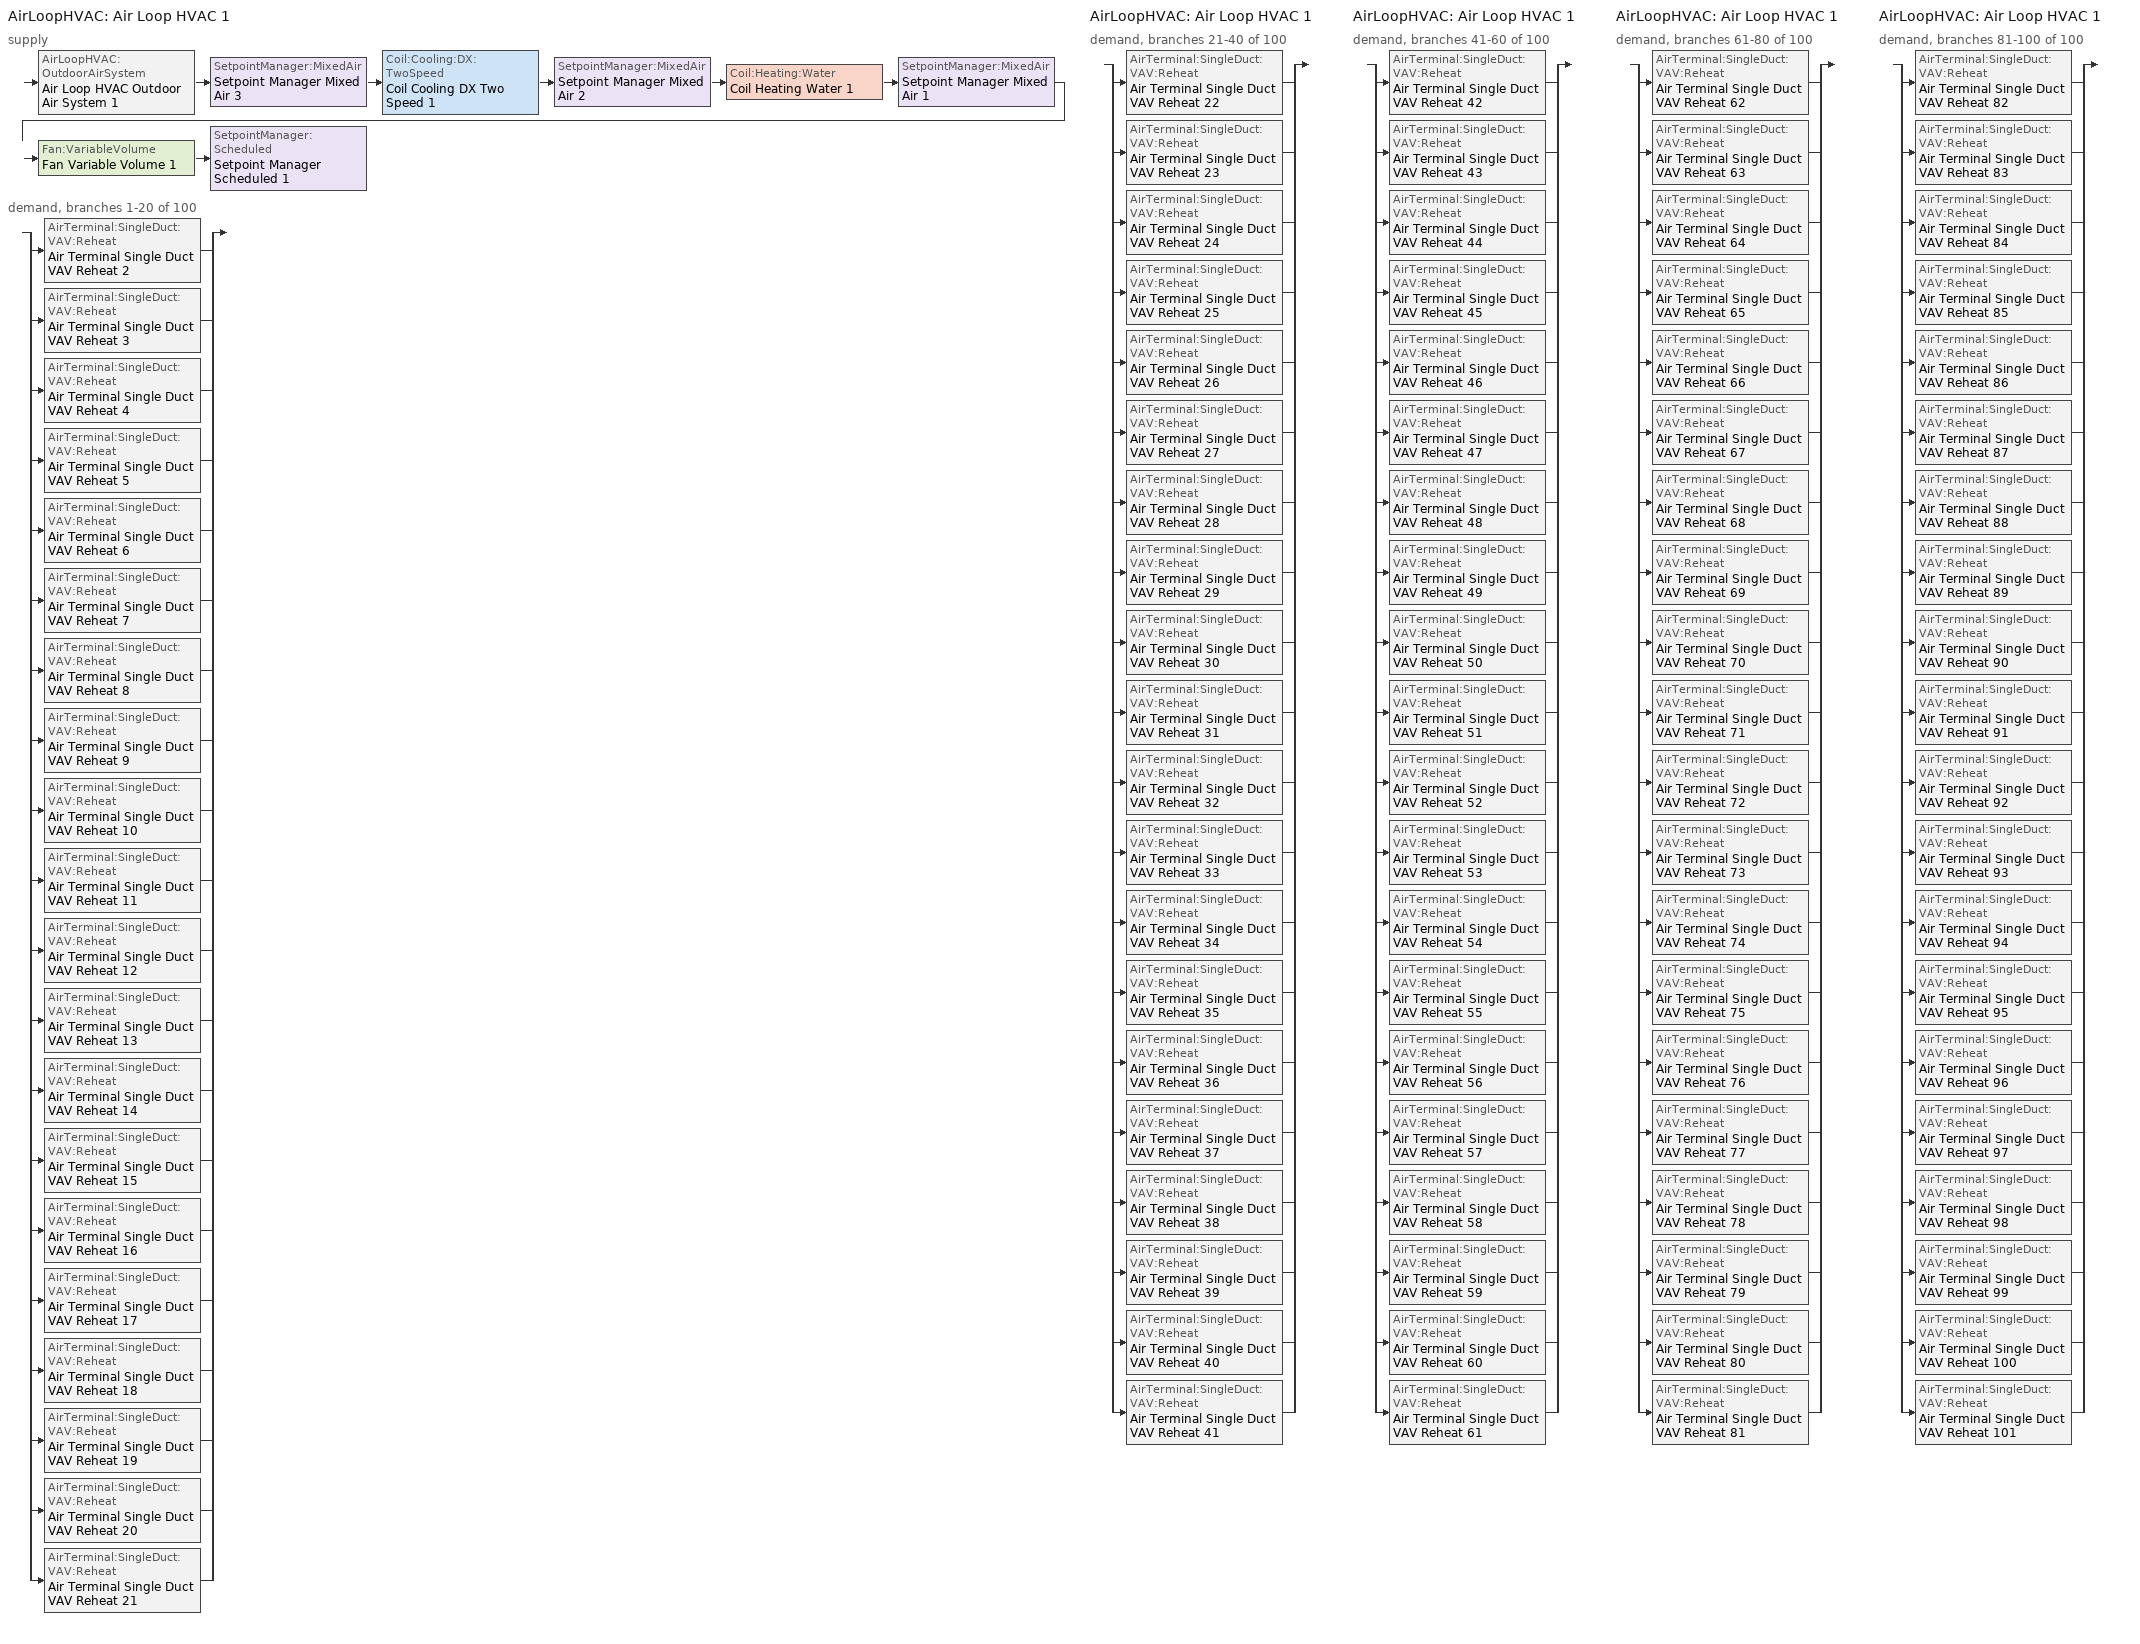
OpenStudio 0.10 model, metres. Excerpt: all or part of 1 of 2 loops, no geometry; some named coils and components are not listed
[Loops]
AirLoopHVAC 'Air Loop HVAC 1'
 supply: AirLoopHVAC:OutdoorAirSystem 'Air Loop HVAC Outdoor Air System 1' > SetpointManager:MixedAir 'Setpoint Manager Mixed Air 3' > Coil:Cooling:DX:TwoSpeed 'Coil Cooling DX Two Speed 1' > SetpointManager:MixedAir 'Setpoint Manager Mixed Air 2' > Coil:Heating:Water 'Coil Heating Water 1' > SetpointManager:MixedAir 'Setpoint Manager Mixed Air 1' > Fan:VariableVolume 'Fan Variable Volume 1' > SetpointManager:Scheduled 'Setpoint Manager Scheduled 1'
 demand, branches 1-20 of 100: split
  | AirTerminal:SingleDuct:VAV:Reheat 'Air Terminal Single Duct VAV Reheat 2'
  | AirTerminal:SingleDuct:VAV:Reheat 'Air Terminal Single Duct VAV Reheat 3'
  | AirTerminal:SingleDuct:VAV:Reheat 'Air Terminal Single Duct VAV Reheat 4'
  | AirTerminal:SingleDuct:VAV:Reheat 'Air Terminal Single Duct VAV Reheat 5'
  | AirTerminal:SingleDuct:VAV:Reheat 'Air Terminal Single Duct VAV Reheat 6'
  | AirTerminal:SingleDuct:VAV:Reheat 'Air Terminal Single Duct VAV Reheat 7'
  | AirTerminal:SingleDuct:VAV:Reheat 'Air Terminal Single Duct VAV Reheat 8'
  | AirTerminal:SingleDuct:VAV:Reheat 'Air Terminal Single Duct VAV Reheat 9'
  | AirTerminal:SingleDuct:VAV:Reheat 'Air Terminal Single Duct VAV Reheat 10'
  | AirTerminal:SingleDuct:VAV:Reheat 'Air Terminal Single Duct VAV Reheat 11'
  | AirTerminal:SingleDuct:VAV:Reheat 'Air Terminal Single Duct VAV Reheat 12'
  | AirTerminal:SingleDuct:VAV:Reheat 'Air Terminal Single Duct VAV Reheat 13'
  | AirTerminal:SingleDuct:VAV:Reheat 'Air Terminal Single Duct VAV Reheat 14'
  | AirTerminal:SingleDuct:VAV:Reheat 'Air Terminal Single Duct VAV Reheat 15'
  | AirTerminal:SingleDuct:VAV:Reheat 'Air Terminal Single Duct VAV Reheat 16'
  | AirTerminal:SingleDuct:VAV:Reheat 'Air Terminal Single Duct VAV Reheat 17'
  | AirTerminal:SingleDuct:VAV:Reheat 'Air Terminal Single Duct VAV Reheat 18'
  | AirTerminal:SingleDuct:VAV:Reheat 'Air Terminal Single Duct VAV Reheat 19'
  | AirTerminal:SingleDuct:VAV:Reheat 'Air Terminal Single Duct VAV Reheat 20'
  | AirTerminal:SingleDuct:VAV:Reheat 'Air Terminal Single Duct VAV Reheat 21'
AirLoopHVAC 'Air Loop HVAC 1'
 demand, branches 21-40 of 100: split
  | AirTerminal:SingleDuct:VAV:Reheat 'Air Terminal Single Duct VAV Reheat 22'
  | AirTerminal:SingleDuct:VAV:Reheat 'Air Terminal Single Duct VAV Reheat 23'
  | AirTerminal:SingleDuct:VAV:Reheat 'Air Terminal Single Duct VAV Reheat 24'
  | AirTerminal:SingleDuct:VAV:Reheat 'Air Terminal Single Duct VAV Reheat 25'
  | AirTerminal:SingleDuct:VAV:Reheat 'Air Terminal Single Duct VAV Reheat 26'
  | AirTerminal:SingleDuct:VAV:Reheat 'Air Terminal Single Duct VAV Reheat 27'
  | AirTerminal:SingleDuct:VAV:Reheat 'Air Terminal Single Duct VAV Reheat 28'
  | AirTerminal:SingleDuct:VAV:Reheat 'Air Terminal Single Duct VAV Reheat 29'
  | AirTerminal:SingleDuct:VAV:Reheat 'Air Terminal Single Duct VAV Reheat 30'
  | AirTerminal:SingleDuct:VAV:Reheat 'Air Terminal Single Duct VAV Reheat 31'
  | AirTerminal:SingleDuct:VAV:Reheat 'Air Terminal Single Duct VAV Reheat 32'
  | AirTerminal:SingleDuct:VAV:Reheat 'Air Terminal Single Duct VAV Reheat 33'
  | AirTerminal:SingleDuct:VAV:Reheat 'Air Terminal Single Duct VAV Reheat 34'
  | AirTerminal:SingleDuct:VAV:Reheat 'Air Terminal Single Duct VAV Reheat 35'
  | AirTerminal:SingleDuct:VAV:Reheat 'Air Terminal Single Duct VAV Reheat 36'
  | AirTerminal:SingleDuct:VAV:Reheat 'Air Terminal Single Duct VAV Reheat 37'
  | AirTerminal:SingleDuct:VAV:Reheat 'Air Terminal Single Duct VAV Reheat 38'
  | AirTerminal:SingleDuct:VAV:Reheat 'Air Terminal Single Duct VAV Reheat 39'
  | AirTerminal:SingleDuct:VAV:Reheat 'Air Terminal Single Duct VAV Reheat 40'
  | AirTerminal:SingleDuct:VAV:Reheat 'Air Terminal Single Duct VAV Reheat 41'
AirLoopHVAC 'Air Loop HVAC 1'
 demand, branches 41-60 of 100: split
  | AirTerminal:SingleDuct:VAV:Reheat 'Air Terminal Single Duct VAV Reheat 42'
  | AirTerminal:SingleDuct:VAV:Reheat 'Air Terminal Single Duct VAV Reheat 43'
  | AirTerminal:SingleDuct:VAV:Reheat 'Air Terminal Single Duct VAV Reheat 44'
  | AirTerminal:SingleDuct:VAV:Reheat 'Air Terminal Single Duct VAV Reheat 45'
  | AirTerminal:SingleDuct:VAV:Reheat 'Air Terminal Single Duct VAV Reheat 46'
  | AirTerminal:SingleDuct:VAV:Reheat 'Air Terminal Single Duct VAV Reheat 47'
  | AirTerminal:SingleDuct:VAV:Reheat 'Air Terminal Single Duct VAV Reheat 48'
  | AirTerminal:SingleDuct:VAV:Reheat 'Air Terminal Single Duct VAV Reheat 49'
  | AirTerminal:SingleDuct:VAV:Reheat 'Air Terminal Single Duct VAV Reheat 50'
  | AirTerminal:SingleDuct:VAV:Reheat 'Air Terminal Single Duct VAV Reheat 51'
  | AirTerminal:SingleDuct:VAV:Reheat 'Air Terminal Single Duct VAV Reheat 52'
  | AirTerminal:SingleDuct:VAV:Reheat 'Air Terminal Single Duct VAV Reheat 53'
  | AirTerminal:SingleDuct:VAV:Reheat 'Air Terminal Single Duct VAV Reheat 54'
  | AirTerminal:SingleDuct:VAV:Reheat 'Air Terminal Single Duct VAV Reheat 55'
  | AirTerminal:SingleDuct:VAV:Reheat 'Air Terminal Single Duct VAV Reheat 56'
  | AirTerminal:SingleDuct:VAV:Reheat 'Air Terminal Single Duct VAV Reheat 57'
  | AirTerminal:SingleDuct:VAV:Reheat 'Air Terminal Single Duct VAV Reheat 58'
  | AirTerminal:SingleDuct:VAV:Reheat 'Air Terminal Single Duct VAV Reheat 59'
  | AirTerminal:SingleDuct:VAV:Reheat 'Air Terminal Single Duct VAV Reheat 60'
  | AirTerminal:SingleDuct:VAV:Reheat 'Air Terminal Single Duct VAV Reheat 61'
AirLoopHVAC 'Air Loop HVAC 1'
 demand, branches 61-80 of 100: split
  | AirTerminal:SingleDuct:VAV:Reheat 'Air Terminal Single Duct VAV Reheat 62'
  | AirTerminal:SingleDuct:VAV:Reheat 'Air Terminal Single Duct VAV Reheat 63'
  | AirTerminal:SingleDuct:VAV:Reheat 'Air Terminal Single Duct VAV Reheat 64'
  | AirTerminal:SingleDuct:VAV:Reheat 'Air Terminal Single Duct VAV Reheat 65'
  | AirTerminal:SingleDuct:VAV:Reheat 'Air Terminal Single Duct VAV Reheat 66'
  | AirTerminal:SingleDuct:VAV:Reheat 'Air Terminal Single Duct VAV Reheat 67'
  | AirTerminal:SingleDuct:VAV:Reheat 'Air Terminal Single Duct VAV Reheat 68'
  | AirTerminal:SingleDuct:VAV:Reheat 'Air Terminal Single Duct VAV Reheat 69'
  | AirTerminal:SingleDuct:VAV:Reheat 'Air Terminal Single Duct VAV Reheat 70'
  | AirTerminal:SingleDuct:VAV:Reheat 'Air Terminal Single Duct VAV Reheat 71'
  | AirTerminal:SingleDuct:VAV:Reheat 'Air Terminal Single Duct VAV Reheat 72'
  | AirTerminal:SingleDuct:VAV:Reheat 'Air Terminal Single Duct VAV Reheat 73'
  | AirTerminal:SingleDuct:VAV:Reheat 'Air Terminal Single Duct VAV Reheat 74'
  | AirTerminal:SingleDuct:VAV:Reheat 'Air Terminal Single Duct VAV Reheat 75'
  | AirTerminal:SingleDuct:VAV:Reheat 'Air Terminal Single Duct VAV Reheat 76'
  | AirTerminal:SingleDuct:VAV:Reheat 'Air Terminal Single Duct VAV Reheat 77'
  | AirTerminal:SingleDuct:VAV:Reheat 'Air Terminal Single Duct VAV Reheat 78'
  | AirTerminal:SingleDuct:VAV:Reheat 'Air Terminal Single Duct VAV Reheat 79'
  | AirTerminal:SingleDuct:VAV:Reheat 'Air Terminal Single Duct VAV Reheat 80'
  | AirTerminal:SingleDuct:VAV:Reheat 'Air Terminal Single Duct VAV Reheat 81'
AirLoopHVAC 'Air Loop HVAC 1'
 demand, branches 81-100 of 100: split
  | AirTerminal:SingleDuct:VAV:Reheat 'Air Terminal Single Duct VAV Reheat 82'
  | AirTerminal:SingleDuct:VAV:Reheat 'Air Terminal Single Duct VAV Reheat 83'
  | AirTerminal:SingleDuct:VAV:Reheat 'Air Terminal Single Duct VAV Reheat 84'
  | AirTerminal:SingleDuct:VAV:Reheat 'Air Terminal Single Duct VAV Reheat 85'
  | AirTerminal:SingleDuct:VAV:Reheat 'Air Terminal Single Duct VAV Reheat 86'
  | AirTerminal:SingleDuct:VAV:Reheat 'Air Terminal Single Duct VAV Reheat 87'
  | AirTerminal:SingleDuct:VAV:Reheat 'Air Terminal Single Duct VAV Reheat 88'
  | AirTerminal:SingleDuct:VAV:Reheat 'Air Terminal Single Duct VAV Reheat 89'
  | AirTerminal:SingleDuct:VAV:Reheat 'Air Terminal Single Duct VAV Reheat 90'
  | AirTerminal:SingleDuct:VAV:Reheat 'Air Terminal Single Duct VAV Reheat 91'
  | AirTerminal:SingleDuct:VAV:Reheat 'Air Terminal Single Duct VAV Reheat 92'
  | AirTerminal:SingleDuct:VAV:Reheat 'Air Terminal Single Duct VAV Reheat 93'
  | AirTerminal:SingleDuct:VAV:Reheat 'Air Terminal Single Duct VAV Reheat 94'
  | AirTerminal:SingleDuct:VAV:Reheat 'Air Terminal Single Duct VAV Reheat 95'
  | AirTerminal:SingleDuct:VAV:Reheat 'Air Terminal Single Duct VAV Reheat 96'
  | AirTerminal:SingleDuct:VAV:Reheat 'Air Terminal Single Duct VAV Reheat 97'
  | AirTerminal:SingleDuct:VAV:Reheat 'Air Terminal Single Duct VAV Reheat 98'
  | AirTerminal:SingleDuct:VAV:Reheat 'Air Terminal Single Duct VAV Reheat 99'
  | AirTerminal:SingleDuct:VAV:Reheat 'Air Terminal Single Duct VAV Reheat 100'
  | AirTerminal:SingleDuct:VAV:Reheat 'Air Terminal Single Duct VAV Reheat 101'
[Sizing:Zone] Zone Cooling Design Supply Air Temperature {C}=14; Zone Heating Design Supply Air Temperature {C}=40; Zone Cooling Design Supply Air Humidity Ratio {kg-H2O/kg-air}=0.0085; Zone Heating Design Supply Air Humidity Ratio {kg-H2O/kg-air}=0.008; Cooling Design Air Flow Method=DesignDay; Heating Design Air Flow Method=DesignDay
Thermal Zone 1; Thermal Zone 2; Thermal Zone 3; Thermal Zone 4; Thermal Zone 5; Thermal Zone 6; Thermal Zone 7; Thermal Zone 8; Thermal Zone 9; Thermal Zone 10; Thermal Zone 11; Thermal Zone 12; Thermal Zone 13; Thermal Zone 14; Thermal Zone 15; Thermal Zone 16; Thermal Zone 17; Thermal Zone 18; Thermal Zone 19; Thermal Zone 20; Thermal Zone 21; Thermal Zone 22; Thermal Zone 23; Thermal Zone 24; Thermal Zone 25; Thermal Zone 26; Thermal Zone 27; Thermal Zone 28; Thermal Zone 29; Thermal Zone 30; Thermal Zone 31; Thermal Zone 32; Thermal Zone 33; Thermal Zone 34; Thermal Zone 35; Thermal Zone 36; Thermal Zone 37; Thermal Zone 38; Thermal Zone 39; Thermal Zone 40; Thermal Zone 41; Thermal Zone 42; Thermal Zone 43; Thermal Zone 44; Thermal Zone 45; Thermal Zone 46; Thermal Zone 47; Thermal Zone 48; Thermal Zone 49; Thermal Zone 50; Thermal Zone 51; Thermal Zone 52; Thermal Zone 53; Thermal Zone 54; Thermal Zone 55; Thermal Zone 56; Thermal Zone 57; Thermal Zone 58; Thermal Zone 59; Thermal Zone 60; Thermal Zone 61; Thermal Zone 62; Thermal Zone 63; Thermal Zone 64; Thermal Zone 65; Thermal Zone 66; Thermal Zone 67; Thermal Zone 68; Thermal Zone 69; Thermal Zone 70; Thermal Zone 71; Thermal Zone 72; Thermal Zone 73; Thermal Zone 74; Thermal Zone 75; Thermal Zone 76; Thermal Zone 77; Thermal Zone 78; Thermal Zone 79; Thermal Zone 80; Thermal Zone 81; Thermal Zone 82; Thermal Zone 83; Thermal Zone 84; Thermal Zone 85; Thermal Zone 86; Thermal Zone 87; Thermal Zone 88; Thermal Zone 89; Thermal Zone 90; Thermal Zone 91; Thermal Zone 92; Thermal Zone 93; Thermal Zone 94; Thermal Zone 95; Thermal Zone 96; Thermal Zone 97; Thermal Zone 98; Thermal Zone 99; Thermal Zone 100
[Zone equipment]
Thermal Zone 1: Air Terminal Single Duct VAV Reheat 34
Thermal Zone 2: Air Terminal Single Duct VAV Reheat 65
Thermal Zone 3: Air Terminal Single Duct VAV Reheat 71
Thermal Zone 4: Air Terminal Single Duct VAV Reheat 12
Thermal Zone 5: Air Terminal Single Duct VAV Reheat 9
Thermal Zone 6: Air Terminal Single Duct VAV Reheat 10
Thermal Zone 7: Air Terminal Single Duct VAV Reheat 87
Thermal Zone 8: Air Terminal Single Duct VAV Reheat 37
Thermal Zone 9: Air Terminal Single Duct VAV Reheat 82
Thermal Zone 10: Air Terminal Single Duct VAV Reheat 7
Thermal Zone 11: Air Terminal Single Duct VAV Reheat 77
Thermal Zone 12: Air Terminal Single Duct VAV Reheat 19
Thermal Zone 13: Air Terminal Single Duct VAV Reheat 30
Thermal Zone 14: Air Terminal Single Duct VAV Reheat 75
Thermal Zone 15: Air Terminal Single Duct VAV Reheat 14
Thermal Zone 16: Air Terminal Single Duct VAV Reheat 44
Thermal Zone 17: Air Terminal Single Duct VAV Reheat 17
Thermal Zone 18: Air Terminal Single Duct VAV Reheat 81
Thermal Zone 19: Air Terminal Single Duct VAV Reheat 11
Thermal Zone 20: Air Terminal Single Duct VAV Reheat 90
Thermal Zone 21: Air Terminal Single Duct VAV Reheat 31
Thermal Zone 22: Air Terminal Single Duct VAV Reheat 23
Thermal Zone 23: Air Terminal Single Duct VAV Reheat 92
Thermal Zone 24: Air Terminal Single Duct VAV Reheat 76
Thermal Zone 25: Air Terminal Single Duct VAV Reheat 5
Thermal Zone 26: Air Terminal Single Duct VAV Reheat 58
Thermal Zone 27: Air Terminal Single Duct VAV Reheat 63
Thermal Zone 28: Air Terminal Single Duct VAV Reheat 46
Thermal Zone 29: Air Terminal Single Duct VAV Reheat 54
Thermal Zone 30: Air Terminal Single Duct VAV Reheat 16
Thermal Zone 31: Air Terminal Single Duct VAV Reheat 13
Thermal Zone 32: Air Terminal Single Duct VAV Reheat 25
Thermal Zone 33: Air Terminal Single Duct VAV Reheat 33
Thermal Zone 34: Air Terminal Single Duct VAV Reheat 50
Thermal Zone 35: Air Terminal Single Duct VAV Reheat 20
Thermal Zone 36: Air Terminal Single Duct VAV Reheat 4
Thermal Zone 37: Air Terminal Single Duct VAV Reheat 32
Thermal Zone 38: Air Terminal Single Duct VAV Reheat 97
Thermal Zone 39: Air Terminal Single Duct VAV Reheat 93
Thermal Zone 40: Air Terminal Single Duct VAV Reheat 27
Thermal Zone 41: Air Terminal Single Duct VAV Reheat 3
Thermal Zone 42: Air Terminal Single Duct VAV Reheat 48
Thermal Zone 43: Air Terminal Single Duct VAV Reheat 64
Thermal Zone 44: Air Terminal Single Duct VAV Reheat 94
Thermal Zone 45: Air Terminal Single Duct VAV Reheat 28
Thermal Zone 46: Air Terminal Single Duct VAV Reheat 47
Thermal Zone 47: Air Terminal Single Duct VAV Reheat 43
Thermal Zone 48: Air Terminal Single Duct VAV Reheat 49
Thermal Zone 49: Air Terminal Single Duct VAV Reheat 83
Thermal Zone 50: Air Terminal Single Duct VAV Reheat 41
Thermal Zone 51: Air Terminal Single Duct VAV Reheat 22
Thermal Zone 52: Air Terminal Single Duct VAV Reheat 73
Thermal Zone 53: Air Terminal Single Duct VAV Reheat 79
Thermal Zone 54: Air Terminal Single Duct VAV Reheat 15
Thermal Zone 55: Air Terminal Single Duct VAV Reheat 69
Thermal Zone 56: Air Terminal Single Duct VAV Reheat 51
Thermal Zone 57: Air Terminal Single Duct VAV Reheat 8
Thermal Zone 58: Air Terminal Single Duct VAV Reheat 101
Thermal Zone 59: Air Terminal Single Duct VAV Reheat 86
Thermal Zone 60: Air Terminal Single Duct VAV Reheat 18
Thermal Zone 61: Air Terminal Single Duct VAV Reheat 70
Thermal Zone 62: Air Terminal Single Duct VAV Reheat 60
Thermal Zone 63: Air Terminal Single Duct VAV Reheat 57
Thermal Zone 64: Air Terminal Single Duct VAV Reheat 72
Thermal Zone 65: Air Terminal Single Duct VAV Reheat 96
Thermal Zone 66: Air Terminal Single Duct VAV Reheat 62
Thermal Zone 67: Air Terminal Single Duct VAV Reheat 74
Thermal Zone 68: Air Terminal Single Duct VAV Reheat 66
Thermal Zone 69: Air Terminal Single Duct VAV Reheat 35
Thermal Zone 70: Air Terminal Single Duct VAV Reheat 42
Thermal Zone 71: Air Terminal Single Duct VAV Reheat 88
Thermal Zone 72: Air Terminal Single Duct VAV Reheat 56
Thermal Zone 73: Air Terminal Single Duct VAV Reheat 99
Thermal Zone 74: Air Terminal Single Duct VAV Reheat 21
Thermal Zone 75: Air Terminal Single Duct VAV Reheat 6
Thermal Zone 76: Air Terminal Single Duct VAV Reheat 39
Thermal Zone 77: Air Terminal Single Duct VAV Reheat 45
Thermal Zone 78: Air Terminal Single Duct VAV Reheat 68
Thermal Zone 79: Air Terminal Single Duct VAV Reheat 85
Thermal Zone 80: Air Terminal Single Duct VAV Reheat 91
Thermal Zone 81: Air Terminal Single Duct VAV Reheat 52
Thermal Zone 82: Air Terminal Single Duct VAV Reheat 61
Thermal Zone 83: Air Terminal Single Duct VAV Reheat 24
Thermal Zone 84: Air Terminal Single Duct VAV Reheat 55
Thermal Zone 85: Air Terminal Single Duct VAV Reheat 78
Thermal Zone 86: Air Terminal Single Duct VAV Reheat 38
Thermal Zone 87: Air Terminal Single Duct VAV Reheat 53
Thermal Zone 88: Air Terminal Single Duct VAV Reheat 36
Thermal Zone 89: Air Terminal Single Duct VAV Reheat 26
Thermal Zone 90: Air Terminal Single Duct VAV Reheat 67
Thermal Zone 91: Air Terminal Single Duct VAV Reheat 2
Thermal Zone 92: Air Terminal Single Duct VAV Reheat 98
Thermal Zone 93: Air Terminal Single Duct VAV Reheat 89
Thermal Zone 94: Air Terminal Single Duct VAV Reheat 59
Thermal Zone 95: Air Terminal Single Duct VAV Reheat 29
Thermal Zone 96: Air Terminal Single Duct VAV Reheat 80
Thermal Zone 97: Air Terminal Single Duct VAV Reheat 95
Thermal Zone 98: Air Terminal Single Duct VAV Reheat 40
Thermal Zone 99: Air Terminal Single Duct VAV Reheat 100
Thermal Zone 100: Air Terminal Single Duct VAV Reheat 84
[AirLoopHVAC]
Air Loop HVAC 1: Design Supply Air Flow Rate {m3/s}=AutoSize
[Sizing:System]
Air Loop HVAC 1: Type of Load to Size On=Sensible; Design Outdoor Air Flow Rate {m3/s}=Autosize; Minimum System Air Flow Ratio=0.3; Preheat Design Temperature {C}=7; Preheat Design Humidity Ratio {kg-H2O/kg-Air}=0.008; Precool Design Temperature {C}=12.8; Precool Design Humidity Ratio {kg-H2O/kg-Air}=0.008; Central Cooling Design Supply Air Temperature {C}=12.8; Central Heating Design Supply Air Temperature {C}=12.8; Sizing Option=NonCoincident; 100% Outdoor Air in Cooling=Yes; 100% Outdoor Air in Heating=Yes; Central Cooling Design Supply Air Humidity Ratio {kg-H2O/kg-Air}=0.0085; Central Heating Design Supply Air Humidity Ratio {kg-H2O/kg-Air}=0.008; Cooling Design Air Flow Method=DesignDay; Cooling Design Air Flow Rate {m3/s}=0; Heating Design Air Flow Method=DesignDay; Heating Design Air Flow Rate {m3/s}=0; System Outdoor Air Method=ZoneSum
[Fan:VariableVolume]
Fan Variable Volume 1: Availability Schedule=Always_On; Fan Efficiency=0.5; Pressure Rise {Pa}=500; Maximum Flow Rate {m3/s}=Autosize; Fan Power Minimum Flow Rate Input Method=FixedFlowRate; Fan Power Minimum Flow Fraction=0; Fan Power Minimum Air Flow Rate {m3/s}=0; Motor Efficiency=0.93; Motor In Airstream Fraction=1; Fan Power Coefficient 1=0.0407599; Fan Power Coefficient 2=0.088045; Fan Power Coefficient 3=-0.0729261; Fan Power Coefficient 4=0.94374; Fan Power Coefficient 5=0
[Coil:Heating:Water]
Coil Heating Water 1: Availability Schedule=Always_On
[Coil:Cooling:DX:TwoSpeed]
Coil Cooling DX Two Speed 1: Availability Schedule=Always_On; Rated High Speed Total Cooling Capacity {W}=Autosize; Rated High Speed Sensible Heat Ratio=Autosize; Rated High Speed COP {W/W}=5.5; Rated High Speed Air Flow Rate {m3/s}=Autosize; Total Cooling Capacity Function of Temperature Curve=Curve Biquadratic 1; Total Cooling Capacity Function of Flow Fraction Curve=Curve Quadratic 1; Energy Input Ratio Function of Temperature Curve=Curve Biquadratic 2; Energy Input Ratio Function of Flow Fraction Curve=Curve Quadratic 2; Part Load Fraction Correlation Curve=Curve Quadratic 3; Rated Low Speed Total Cooling Capacity {W}=Autosize; Rated Low Speed Sensible Heat Ratio=0.69; Rated Low Speed COP {W/W}=6.6; Low Speed Total Cooling Capacity Function of Temperature Curve=Curve Biquadratic 3; Low Speed Energy Input Ratio Function of Temperature Curve=Curve Biquadratic 4; Condenser Type=AirCooled; High Speed Evaporative Condenser Effectiveness=0; High Speed Evaporative Condenser Air Flow Rate {m3/s}=Autosize; High Speed Evaporative Condenser Pump Rated Power Consumption {W}=Autosize; Low Speed Evaporative Condenser Effectiveness=0; Low Speed Evaporative Condenser Air Flow Rate {m3/s}=Autosize; Low Speed Evaporative Condenser Pump Rated Power Consumption {W}=Autosize; Basin Heater Capacity {W/K}=10; Basin Heater Setpoint Temperature {C}=2
[SetpointManager:Scheduled]
Setpoint Manager Scheduled 1: Control Variable=Temperature; Schedule=Deck_Temperature
[Controller:OutdoorAir]
Controller Outdoor Air 1: Minimum Outdoor Air Flow Rate {m3/s}=Autosize; Maximum Outdoor Air Flow Rate {m3/s}=Autosize; Economizer Control Type=FixedDryBulb; Economizer Control Action Type=ModulateFlow; Economizer Maximum Limit Dry-Bulb Temperature {C}=30; Economizer Maximum Limit Enthalpy {J/kg}=64000; Economizer Minimum Limit Dry-Bulb Temperature {C}=-100; Lockout Type=NoLockout; Minimum Limit Type=FixedMinimum; High Humidity Control=No; Heat Recovery Bypass Control Type=BypassWhenOAFlowGreaterThanMinimum
[AirLoopHVAC:OutdoorAirSystem]
Air Loop HVAC Outdoor Air System 1: Controller=Controller Outdoor Air 1
[AirTerminal:SingleDuct:VAV:Reheat] Availability Schedule=Always_On; Maximum Air Flow Rate {m3/s}=Autocalculate; Zone Minimum Air Flow Input Method=Constant; Constant Minimum Air Flow Fraction=0.3; Fixed Minimum Air Flow Rate {m3/s}=0; Maximum Hot Water or Steam Flow Rate {m3/s}=Autocalculate; Minimum Hot Water or Steam Flow Rate {m3/s}=0; Convergence Tolerance=0.001; Damper Heating Action=Normal; Maximum Flow per Zone Floor Area During Reheat {m3/s-m2}=Autocalculate; Maximum Flow Fraction During Reheat=Autocalculate; Maximum Reheat Air Temperature {C}=35
Name | Reheat Coil
Air Terminal Single Duct VAV Reheat 2 | Coil Heating Water 3
Air Terminal Single Duct VAV Reheat 3 | Coil Heating Water 4
Air Terminal Single Duct VAV Reheat 4 | Coil Heating Water 5
Air Terminal Single Duct VAV Reheat 5 | Coil Heating Water 6
Air Terminal Single Duct VAV Reheat 6 | Coil Heating Water 7
Air Terminal Single Duct VAV Reheat 7 | Coil Heating Water 8
Air Terminal Single Duct VAV Reheat 8 | Coil Heating Water 9
Air Terminal Single Duct VAV Reheat 9 | Coil Heating Water 10
Air Terminal Single Duct VAV Reheat 10 | Coil Heating Water 11
Air Terminal Single Duct VAV Reheat 11 | Coil Heating Water 12
Air Terminal Single Duct VAV Reheat 12 | Coil Heating Water 13
Air Terminal Single Duct VAV Reheat 13 | Coil Heating Water 14
Air Terminal Single Duct VAV Reheat 14 | Coil Heating Water 15
Air Terminal Single Duct VAV Reheat 15 | Coil Heating Water 16
Air Terminal Single Duct VAV Reheat 16 | Coil Heating Water 17
Air Terminal Single Duct VAV Reheat 17 | Coil Heating Water 18
Air Terminal Single Duct VAV Reheat 18 | Coil Heating Water 19
Air Terminal Single Duct VAV Reheat 19 | Coil Heating Water 20
Air Terminal Single Duct VAV Reheat 20 | Coil Heating Water 21
Air Terminal Single Duct VAV Reheat 21 | Coil Heating Water 22
Air Terminal Single Duct VAV Reheat 22 | Coil Heating Water 23
Air Terminal Single Duct VAV Reheat 23 | Coil Heating Water 24
Air Terminal Single Duct VAV Reheat 24 | Coil Heating Water 25
Air Terminal Single Duct VAV Reheat 25 | Coil Heating Water 26
Air Terminal Single Duct VAV Reheat 26 | Coil Heating Water 27
Air Terminal Single Duct VAV Reheat 27 | Coil Heating Water 28
Air Terminal Single Duct VAV Reheat 28 | Coil Heating Water 29
Air Terminal Single Duct VAV Reheat 29 | Coil Heating Water 30
Air Terminal Single Duct VAV Reheat 30 | Coil Heating Water 31
Air Terminal Single Duct VAV Reheat 31 | Coil Heating Water 32
Air Terminal Single Duct VAV Reheat 32 | Coil Heating Water 33
Air Terminal Single Duct VAV Reheat 33 | Coil Heating Water 34
Air Terminal Single Duct VAV Reheat 34 | Coil Heating Water 35
Air Terminal Single Duct VAV Reheat 35 | Coil Heating Water 36
Air Terminal Single Duct VAV Reheat 36 | Coil Heating Water 37
Air Terminal Single Duct VAV Reheat 37 | Coil Heating Water 38
Air Terminal Single Duct VAV Reheat 38 | Coil Heating Water 39
Air Terminal Single Duct VAV Reheat 39 | Coil Heating Water 40
Air Terminal Single Duct VAV Reheat 40 | Coil Heating Water 41
Air Terminal Single Duct VAV Reheat 41 | Coil Heating Water 42
Air Terminal Single Duct VAV Reheat 42 | Coil Heating Water 43
Air Terminal Single Duct VAV Reheat 43 | Coil Heating Water 44
Air Terminal Single Duct VAV Reheat 44 | Coil Heating Water 45
Air Terminal Single Duct VAV Reheat 45 | Coil Heating Water 46
Air Terminal Single Duct VAV Reheat 46 | Coil Heating Water 47
Air Terminal Single Duct VAV Reheat 47 | Coil Heating Water 48
Air Terminal Single Duct VAV Reheat 48 | Coil Heating Water 49
Air Terminal Single Duct VAV Reheat 49 | Coil Heating Water 50
Air Terminal Single Duct VAV Reheat 50 | Coil Heating Water 51
Air Terminal Single Duct VAV Reheat 51 | Coil Heating Water 52
Air Terminal Single Duct VAV Reheat 52 | Coil Heating Water 53
Air Terminal Single Duct VAV Reheat 53 | Coil Heating Water 54
Air Terminal Single Duct VAV Reheat 54 | Coil Heating Water 55
Air Terminal Single Duct VAV Reheat 55 | Coil Heating Water 56
Air Terminal Single Duct VAV Reheat 56 | Coil Heating Water 57
Air Terminal Single Duct VAV Reheat 57 | Coil Heating Water 58
Air Terminal Single Duct VAV Reheat 58 | Coil Heating Water 59
Air Terminal Single Duct VAV Reheat 59 | Coil Heating Water 60
Air Terminal Single Duct VAV Reheat 60 | Coil Heating Water 61
Air Terminal Single Duct VAV Reheat 61 | Coil Heating Water 62
Air Terminal Single Duct VAV Reheat 62 | Coil Heating Water 63
Air Terminal Single Duct VAV Reheat 63 | Coil Heating Water 64
Air Terminal Single Duct VAV Reheat 64 | Coil Heating Water 65
Air Terminal Single Duct VAV Reheat 65 | Coil Heating Water 66
Air Terminal Single Duct VAV Reheat 66 | Coil Heating Water 67
Air Terminal Single Duct VAV Reheat 67 | Coil Heating Water 68
Air Terminal Single Duct VAV Reheat 68 | Coil Heating Water 69
Air Terminal Single Duct VAV Reheat 69 | Coil Heating Water 70
Air Terminal Single Duct VAV Reheat 70 | Coil Heating Water 71
Air Terminal Single Duct VAV Reheat 71 | Coil Heating Water 72
Air Terminal Single Duct VAV Reheat 72 | Coil Heating Water 73
Air Terminal Single Duct VAV Reheat 73 | Coil Heating Water 74
Air Terminal Single Duct VAV Reheat 74 | Coil Heating Water 75
Air Terminal Single Duct VAV Reheat 75 | Coil Heating Water 76
Air Terminal Single Duct VAV Reheat 76 | Coil Heating Water 77
Air Terminal Single Duct VAV Reheat 77 | Coil Heating Water 78
Air Terminal Single Duct VAV Reheat 78 | Coil Heating Water 79
Air Terminal Single Duct VAV Reheat 79 | Coil Heating Water 80
Air Terminal Single Duct VAV Reheat 80 | Coil Heating Water 81
Air Terminal Single Duct VAV Reheat 81 | Coil Heating Water 82
Air Terminal Single Duct VAV Reheat 82 | Coil Heating Water 83
Air Terminal Single Duct VAV Reheat 83 | Coil Heating Water 84
Air Terminal Single Duct VAV Reheat 84 | Coil Heating Water 85
Air Terminal Single Duct VAV Reheat 85 | Coil Heating Water 86
Air Terminal Single Duct VAV Reheat 86 | Coil Heating Water 87
Air Terminal Single Duct VAV Reheat 87 | Coil Heating Water 88
Air Terminal Single Duct VAV Reheat 88 | Coil Heating Water 89
Air Terminal Single Duct VAV Reheat 89 | Coil Heating Water 90
Air Terminal Single Duct VAV Reheat 90 | Coil Heating Water 91
Air Terminal Single Duct VAV Reheat 91 | Coil Heating Water 92
Air Terminal Single Duct VAV Reheat 92 | Coil Heating Water 93
Air Terminal Single Duct VAV Reheat 93 | Coil Heating Water 94
Air Terminal Single Duct VAV Reheat 94 | Coil Heating Water 95
Air Terminal Single Duct VAV Reheat 95 | Coil Heating Water 96
Air Terminal Single Duct VAV Reheat 96 | Coil Heating Water 97
Air Terminal Single Duct VAV Reheat 97 | Coil Heating Water 98
Air Terminal Single Duct VAV Reheat 98 | Coil Heating Water 99
Air Terminal Single Duct VAV Reheat 99 | Coil Heating Water 100
Air Terminal Single Duct VAV Reheat 100 | Coil Heating Water 101
Air Terminal Single Duct VAV Reheat 101 | Coil Heating Water 102
[Schedule:Ruleset]
Name | Default Day Schedule | Summer Design Day Schedule | Winter Design Day Schedule
Always_On | Always_On_Default | Always_On_Summer_Design_Day | Always_On_Winter_Design_Day
Deck_Temperature | Deck_Temperature_Default | Deck_Temperature_Summer_Design_Day | Deck_Temperature_Winter_Design_Day
[Schedule:Day]
Always_On_Default; Always_On_Summer_Design_Day; Always_On_Winter_Design_Day: 24, 0, 1
Deck_Temperature_Default; Deck_Temperature_Summer_Design_Day; Deck_Temperature_Winter_Design_Day: 24, 0, 12.8
[Curve:Biquadratic]
Name | Coefficient1 Constant | Coefficient2 x | Coefficient3 x**2 | Coefficient4 y | Coefficient5 y**2 | Coefficient6 x*y | Minimum Value of x {BasedOnField A2} | Maximum Value of x {BasedOnField A2} | Minimum Value of y {BasedOnField A3} | Maximum Value of y {BasedOnField A3}
Curve Biquadratic 1 | 0.42415 | 0.04426 | -0.00042 | 0.00333 | -8e-05 | -0.00021 | 17 | 22 | 13 | 46
Curve Biquadratic 2 | 1.23649 | -0.02431 | 0.00057 | -0.01434 | 0.00063 | -0.00038 | 17 | 22 | 13 | 46
Curve Biquadratic 3; Curve Biquadratic 4 | 0 | 0 | 0 | 0 | 0 | 0 | 0 | 1 | 0 | 1
[Curve:Quadratic]
Name | Coefficient1 Constant | Coefficient2 x | Coefficient3 x**2 | Minimum Value of x {BasedOnField A2} | Maximum Value of x {BasedOnField A2}
Curve Quadratic 1 | 0.77136 | 0.34053 | -0.11088 | 0.75918 | 1.13877
Curve Quadratic 2 | 1.2055 | -0.32953 | 0.12308 | 0.75918 | 1.13877
Curve Quadratic 3 | 0.771 | 0.229 | 0 | 0 | 1
